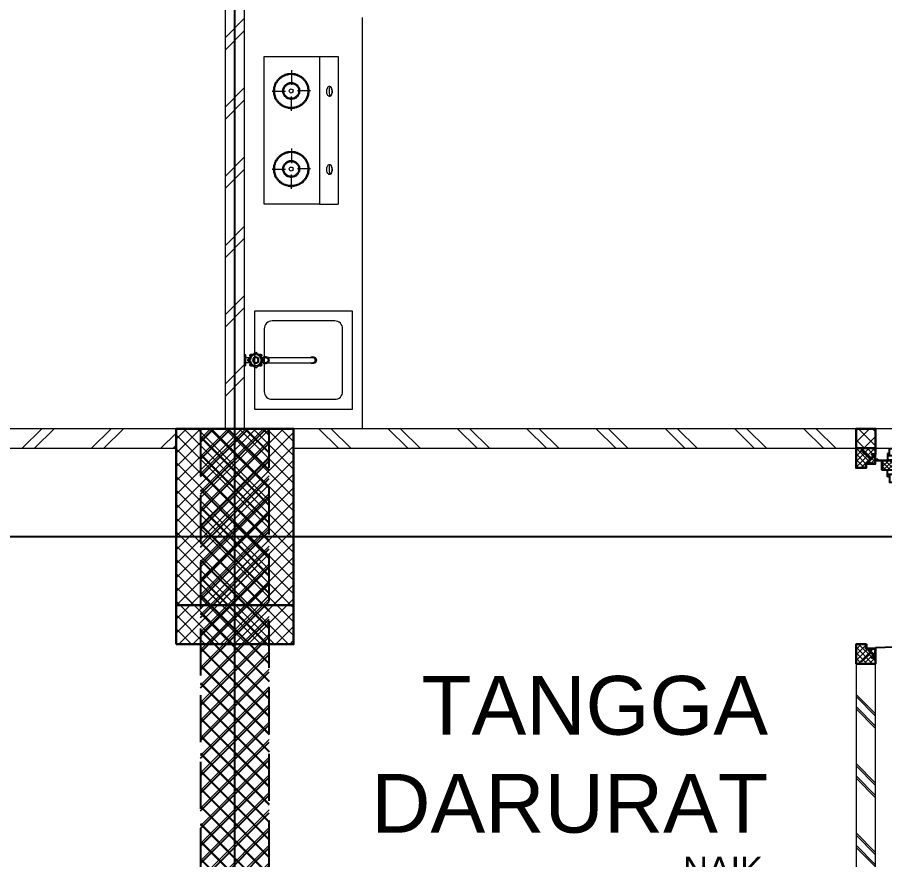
# Model space of a CAD drawing. Header units: inches. Extents: x -1 to 125, y -2 to 87.
# Drawn here: x 20.392 to 24.818, y 20.066 to 24.366 of the extents above; entities that cross this region are included whole.
import ezdxf

# ---------------------------------------------------------------- set-up
doc = ezdxf.new("R2010")
doc.units = ezdxf.units.IN
doc.header["$MEASUREMENT"] = 0
doc.linetypes.add('ACAD_ISO02W100', pattern=[15, 12, -3])
doc.layers.get('defpoints').update_dxf_attribs({"color": 1})
for name, color, linetype, lineweight in [('ars', 11, 'Continuous', 0), ('ars @ 1', 11, 'Continuous', 0), ('ARSIR', 31, 'Continuous', 5), ('KOL', 1, 'Continuous', 30), ('KOLOM', 4, 'Continuous', 9), ('NOT', 7, 'Continuous', 20), ('SANITAIR', 15, 'Continuous', 9), ('tem', 5, 'Continuous', 20)]:
    doc.layers.add(name, color=color, linetype=linetype, lineweight=lineweight)
doc.layers.add('as', color=1, linetype='Continuous', plot=False)
for name, color, linetype in [('HID', 1, 'Continuous'), ('Kusen', 30, 'Continuous'), ('STL', 6, 'Continuous')]:
    doc.layers.add(name, color=color, linetype=linetype)
doc.styles.add('RM25', font='arial.ttf')
doc.styles.get("Standard").update_dxf_attribs({"font": 'arial.ttf'})
pattern_1 = [(45, (0, -5), (-0.03535534, 0.03535534), []), (135, (0, -5), (-0.03535534, -0.03535534), [])]
pattern_2 = [(225, (1.1, 1e-06), (-0.014142, 0.014142), []), (135, (1.1, 1e-06), (0.014142, 0.014142), [])]
pattern_3 = [(315, (-2e-13, 1e-06), (0.014142, 0.014142), []), (45, (-2e-13, 1e-06), (-0.014142, 0.014142), [])]

# ---------------------------------------------------------------- blocks, each defined once
blk = doc.blocks.new('k1')
at = {"layer": 'ars'}
h = blk.add_hatch(dxfattribs=at)
h.set_pattern_fill('_USER', color=256, scale=0.05, angle=45, double=1, pattern_type=0)
h.set_pattern_definition(pattern_1)
h.paths.add_polyline_path([(-0.3, -0.55), (0.3, -0.55), (0.3, 0.55), (-0.3, 0.55)])
at = {"layer": 'KOL'}
blk.add_lwpolyline([(-0.3, -0.55), (0.3, -0.55), (0.3, 0.55), (-0.3, 0.55)], close=True, dxfattribs=at)
blk = doc.blocks.new('KRAN DPR ATAS')
for p, q in [((-0.0289, 0), (0.0289, 0)), ((-0.0289, 0), (-0.0289, -0.0021)), ((0.0289, 0), (0.0289, -0.0021)), ((-0.0275, -0.0035), (0.0275, -0.0035)), ((-0.0127, -0.0092), (-0.0127, -0.0252)), ((0.0127, -0.0092), (0.0127, -0.0252)), ((-0.0127, -0.0877), (-0.0127, -0.1101)), ((0.0127, -0.0877), (0.0127, -0.1101)), ((-0.014, -0.1188), (-0.014, -0.3457)), ((0.014, -0.1188), (0.014, -0.3457))]:
    blk.add_line(p, q)
for radius in [0.0338, 0.0279, 0.0166, 0.0138, 0.0123]:
    blk.add_circle((0, -0.0564), radius)
for centre, radius, start, end in [((-0.0239, -0.0326), 0.00706, 39.002, 230.998), ((-0.0222, -0.0342), 0.00706, 58.1189, 211.8811), ((-0.0275, -0.0021), 0.00141, 180, 270), ((-0.0183, -0.0092), 0.00564, 0, 90), ((-0.0009, -0.0214), 0.00884, 254.902, 254.902), ((0, -0.0227), 0.00706, 354.002, 185.998), ((0, -0.025), 0.00706, 13.1189, 166.8811), ((0.0183, -0.0092), 0.00564, 90, 180), ((0.0239, -0.0326), 0.00706, 309.002, 140.998), ((0.0222, -0.0342), 0.00706, 328.1189, 121.8811), ((0.0275, -0.0021), 0.00141, 270, 0), ((-0.0338, -0.0564), 0.00706, 84.002, 275.998), ((-0.0315, -0.0564), 0.00706, 103.1189, 256.8811), ((-0.0239, -0.0803), 0.00706, 129.002, 320.998), ((-0.0222, -0.0787), 0.00706, 148.1189, 301.8811), ((0.0239, -0.0803), 0.00706, 219.002, 50.998), ((0.0222, -0.0787), 0.00706, 238.1189, 31.8811), ((0.0338, -0.0564), 0.00706, 264.002, 95.998), ((0.0315, -0.0564), 0.00706, 283.1189, 76.8811), ((0, -0.1058), 0.0191, 134.711, 45.289), ((0, -0.1058), 0.0134, 198.6717, 270), ((0, -0.0902), 0.00706, 174.002, 5.998), ((0, -0.0879), 0.00706, 193.1189, 346.8811), ((0, -0.1058), 0.0134, 270, 341.3283), ((0, -0.3457), 0.0178, 141.8277, 38.1723), ((0, -0.3484), 0.0178, 175.6641, 4.3359), ((0, -0.3457), 0.014, 180, 0)]:
    blk.add_arc(centre, radius, start, end)
blk = doc.blocks.new('KOMPOR')
for points in [[(0, 0.3765), (0, -0.3765)], [(0.0944, 0.3765), (0, 0.3765)], [(0.3765, 0.3765), (0.0944, 0.3765)], [(0.0944, 0.3765), (0.0944, -0.3765)], [(0.3765, -0.3765), (0.3765, 0.3765)], [(0.2385, 0.2906), (0.2337, 0.2906), (0.23, 0.2906), (0.2252, 0.2893), (0.2203, 0.2893), (0.2167, 0.2881), (0.2119, 0.2869), (0.2082, 0.2857), (0.2034, 0.2833), (0.1998, 0.2821), (0.1961, 0.2797), (0.1925, 0.2772), (0.1889, 0.276), (0.1852, 0.2724), (0.1816, 0.27), (0.178, 0.2676), (0.1755, 0.2639), (0.1719, 0.2615), (0.1695, 0.2579), (0.1671, 0.2542), (0.1634, 0.2506), (0.1622, 0.247), (0.1598, 0.2433), (0.1574, 0.2397), (0.1562, 0.2361), (0.1538, 0.2312), (0.1525, 0.2276), (0.1513, 0.2228), (0.1501, 0.2191), (0.1501, 0.2143), (0.1489, 0.2094), (0.1489, 0.2058), (0.1489, 0.201), (0.1489, 0.1961), (0.1489, 0.1913), (0.1501, 0.1864), (0.1501, 0.1828), (0.1513, 0.178), (0.1525, 0.1743), (0.1538, 0.1695), (0.1562, 0.1659), (0.1574, 0.161), (0.1598, 0.1574), (0.1622, 0.1538), (0.1634, 0.1501), (0.1671, 0.1465), (0.1695, 0.1429), (0.1719, 0.1404), (0.1755, 0.1368), (0.178, 0.1344), (0.1816, 0.1308), (0.1852, 0.1283), (0.1889, 0.1259), (0.1925, 0.1235), (0.1961, 0.1211), (0.1998, 0.1199), (0.2034, 0.1174), (0.2082, 0.1162), (0.2119, 0.115), (0.2167, 0.1138), (0.2203, 0.1126), (0.2252, 0.1114), (0.23, 0.1114), (0.2337, 0.1102), (0.2385, 0.1102), (0.2433, 0.1102), (0.2482, 0.1114), (0.253, 0.1114), (0.2567, 0.1126), (0.2615, 0.1138), (0.2651, 0.115), (0.27, 0.1162), (0.2736, 0.1174), (0.2785, 0.1199), (0.2821, 0.1211), (0.2857, 0.1235), (0.2893, 0.1259), (0.293, 0.1283), (0.2966, 0.1308), (0.299, 0.1344), (0.3027, 0.1368), (0.3051, 0.1404), (0.3087, 0.1429), (0.3111, 0.1465), (0.3136, 0.1501), (0.316, 0.1538), (0.3184, 0.1574), (0.3196, 0.161), (0.322, 0.1659), (0.3232, 0.1695), (0.3245, 0.1743), (0.3257, 0.178), (0.3269, 0.1828), (0.3281, 0.1864), (0.3281, 0.1913), (0.3293, 0.1961), (0.3293, 0.201), (0.3293, 0.2058), (0.3281, 0.2094), (0.3281, 0.2143), (0.3269, 0.2191), (0.3257, 0.2228), (0.3245, 0.2276), (0.3232, 0.2312), (0.322, 0.2361), (0.3196, 0.2397), (0.3184, 0.2433), (0.316, 0.247), (0.3136, 0.2506), (0.3111, 0.2542), (0.3087, 0.2579), (0.3051, 0.2615), (0.3027, 0.2639), (0.299, 0.2676), (0.2966, 0.27), (0.293, 0.2724), (0.2893, 0.276), (0.2857, 0.2772), (0.2821, 0.2797), (0.2785, 0.2821), (0.2736, 0.2833), (0.27, 0.2857), (0.2651, 0.2869), (0.2615, 0.2881), (0.2567, 0.2893), (0.253, 0.2893), (0.2482, 0.2906), (0.2433, 0.2906), (0.2385, 0.2906)], [(0.2385, 0.2857), (0.2349, 0.2857), (0.23, 0.2857), (0.2264, 0.2845), (0.2215, 0.2833), (0.2179, 0.2833), (0.2131, 0.2821), (0.2094, 0.2809), (0.2058, 0.2785), (0.2022, 0.2772), (0.1985, 0.2748), (0.1949, 0.2736), (0.1913, 0.2712), (0.1877, 0.2688), (0.1852, 0.2663), (0.1816, 0.2639), (0.1792, 0.2603), (0.1755, 0.2579), (0.1731, 0.2542), (0.1707, 0.2518), (0.1683, 0.2482), (0.1659, 0.2446), (0.1646, 0.2409), (0.1622, 0.2373), (0.161, 0.2337), (0.1586, 0.23), (0.1574, 0.2264), (0.1562, 0.2215), (0.1562, 0.2179), (0.155, 0.2131), (0.1538, 0.2094), (0.1538, 0.2046), (0.1538, 0.201), (0.1538, 0.1961), (0.1538, 0.1925), (0.155, 0.1877), (0.1562, 0.184), (0.1562, 0.1792), (0.1574, 0.1755), (0.1586, 0.1719), (0.161, 0.1671), (0.1622, 0.1634), (0.1646, 0.1598), (0.1659, 0.1562), (0.1683, 0.1525), (0.1707, 0.1501), (0.1731, 0.1465), (0.1755, 0.1441), (0.1792, 0.1404), (0.1816, 0.138), (0.1852, 0.1356), (0.1877, 0.132), (0.1913, 0.1308), (0.1949, 0.1283), (0.1985, 0.1259), (0.2022, 0.1235), (0.2058, 0.1223), (0.2094, 0.1211), (0.2131, 0.1199), (0.2179, 0.1186), (0.2215, 0.1174), (0.2264, 0.1162), (0.23, 0.1162), (0.2349, 0.1162), (0.2385, 0.1162), (0.2433, 0.1162), (0.247, 0.1162), (0.2518, 0.1162), (0.2554, 0.1174), (0.2603, 0.1186), (0.2639, 0.1199), (0.2676, 0.1211), (0.2724, 0.1223), (0.276, 0.1235), (0.2797, 0.1259), (0.2833, 0.1283), (0.2869, 0.1308), (0.2893, 0.132), (0.293, 0.1356), (0.2954, 0.138), (0.299, 0.1404), (0.3015, 0.1441), (0.3039, 0.1465), (0.3075, 0.1501), (0.3087, 0.1525), (0.3111, 0.1562), (0.3136, 0.1598), (0.316, 0.1634), (0.3172, 0.1671), (0.3184, 0.1719), (0.3196, 0.1755), (0.3208, 0.1792), (0.322, 0.184), (0.3232, 0.1877), (0.3232, 0.1925), (0.3232, 0.1961), (0.3232, 0.201), (0.3232, 0.2046), (0.3232, 0.2094), (0.3232, 0.2131), (0.322, 0.2179), (0.3208, 0.2215), (0.3196, 0.2264), (0.3184, 0.23), (0.3172, 0.2337), (0.316, 0.2373), (0.3136, 0.2409), (0.3111, 0.2446), (0.3087, 0.2482), (0.3075, 0.2518), (0.3039, 0.2542), (0.3015, 0.2579), (0.299, 0.2603), (0.2954, 0.2639), (0.293, 0.2663), (0.2893, 0.2688), (0.2869, 0.2712), (0.2833, 0.2736), (0.2797, 0.2748), (0.276, 0.2772), (0.2724, 0.2785), (0.2676, 0.2809), (0.2639, 0.2821), (0.2603, 0.2833), (0.2554, 0.2833), (0.2518, 0.2845), (0.247, 0.2857), (0.2433, 0.2857), (0.2385, 0.2857)], [(0.2373, 0.3063), (0.2373, 0.2312)], [(0.0436, 0.2228), (0.0472, 0.2228), (0.0496, 0.2215), (0.0533, 0.2191), (0.0545, 0.2155), (0.0557, 0.2119), (0.0581, 0.2094), (0.0593, 0.2046), (0.0593, 0.1998), (0.0593, 0.1949), (0.0593, 0.1901), (0.0569, 0.1864), (0.0557, 0.1828), (0.0533, 0.1792), (0.0508, 0.178), (0.0484, 0.1755), (0.046, 0.1743), (0.0424, 0.1743), (0.04, 0.1755), (0.0375, 0.178), (0.0339, 0.1792), (0.0327, 0.1828), (0.0315, 0.1864), (0.0291, 0.1901), (0.0278, 0.1949), (0.0278, 0.1998), (0.0291, 0.2046), (0.0303, 0.2094), (0.0315, 0.2119), (0.0339, 0.2155), (0.0351, 0.2191), (0.0375, 0.2215), (0.0412, 0.2228), (0.0436, 0.2228)], [(0.0375, 0.2215), (0.04, 0.2215), (0.04, 0.2203), (0.0424, 0.2179), (0.0436, 0.2155), (0.0448, 0.2119), (0.0448, 0.2082), (0.046, 0.2034), (0.046, 0.1998), (0.046, 0.1961), (0.046, 0.1913), (0.0448, 0.1877), (0.0436, 0.184), (0.0436, 0.1816), (0.0412, 0.178), (0.04, 0.1768), (0.0387, 0.1755), (0.0375, 0.1755), (0.0351, 0.1768), (0.0339, 0.178), (0.0327, 0.1816), (0.0315, 0.184), (0.0315, 0.1877), (0.0303, 0.1913), (0.0303, 0.1961), (0.0303, 0.1998), (0.0303, 0.2034), (0.0315, 0.2082), (0.0315, 0.2119), (0.0327, 0.2155), (0.0339, 0.2179), (0.0351, 0.2203), (0.0363, 0.2215), (0.0375, 0.2215)], [(0.2385, 0.2433), (0.2349, 0.2433), (0.23, 0.2433), (0.2264, 0.2421), (0.2215, 0.2409), (0.2179, 0.2385), (0.2143, 0.2361), (0.2119, 0.2337), (0.2082, 0.2312), (0.2058, 0.2276), (0.2034, 0.2252), (0.201, 0.2215), (0.1985, 0.2179), (0.1973, 0.2131), (0.1961, 0.2094), (0.1961, 0.2046), (0.1961, 0.201), (0.1961, 0.1961), (0.1961, 0.1925), (0.1973, 0.1877), (0.1985, 0.184), (0.201, 0.1804), (0.2034, 0.1768), (0.2058, 0.1731), (0.2082, 0.1707), (0.2119, 0.1671), (0.2143, 0.1646), (0.2179, 0.1622), (0.2215, 0.161), (0.2264, 0.1598), (0.23, 0.1586), (0.2349, 0.1574), (0.2385, 0.1574), (0.2433, 0.1574), (0.247, 0.1586), (0.2518, 0.1598), (0.2554, 0.161), (0.2591, 0.1622), (0.2627, 0.1646), (0.2663, 0.1671), (0.2688, 0.1707), (0.2724, 0.1731), (0.2748, 0.1768), (0.2772, 0.1804), (0.2785, 0.184), (0.2797, 0.1877), (0.2809, 0.1925), (0.2821, 0.1961), (0.2821, 0.201), (0.2821, 0.2046), (0.2809, 0.2094), (0.2797, 0.2131), (0.2785, 0.2179), (0.2772, 0.2215), (0.2748, 0.2252), (0.2724, 0.2276), (0.2688, 0.2312), (0.2663, 0.2337), (0.2627, 0.2361), (0.2591, 0.2385), (0.2554, 0.2409), (0.2518, 0.2421), (0.247, 0.2433), (0.2433, 0.2433), (0.2385, 0.2433)], [(0.2385, 0.2385), (0.2349, 0.2385), (0.2312, 0.2373), (0.2276, 0.2373), (0.224, 0.2361), (0.2203, 0.2337), (0.2179, 0.2324), (0.2143, 0.23), (0.2119, 0.2276), (0.2094, 0.2252), (0.207, 0.2215), (0.2058, 0.2191), (0.2034, 0.2155), (0.2022, 0.2119), (0.2022, 0.2082), (0.201, 0.2046), (0.201, 0.201), (0.201, 0.1973), (0.2022, 0.1925), (0.2022, 0.1889), (0.2034, 0.1864), (0.2058, 0.1828), (0.207, 0.1792), (0.2094, 0.1768), (0.2119, 0.1743), (0.2143, 0.1719), (0.2179, 0.1695), (0.2203, 0.1671), (0.224, 0.1659), (0.2276, 0.1646), (0.2312, 0.1634), (0.2349, 0.1634), (0.2385, 0.1622), (0.2421, 0.1634), (0.247, 0.1634), (0.2506, 0.1646), (0.253, 0.1659), (0.2567, 0.1671), (0.2603, 0.1695), (0.2627, 0.1719), (0.2651, 0.1743), (0.2676, 0.1768), (0.27, 0.1792), (0.2724, 0.1828), (0.2736, 0.1864), (0.2748, 0.1889), (0.276, 0.1925), (0.276, 0.1973), (0.2772, 0.201), (0.276, 0.2046), (0.276, 0.2082), (0.2748, 0.2119), (0.2736, 0.2155), (0.2724, 0.2191), (0.27, 0.2215), (0.2676, 0.2252), (0.2651, 0.2276), (0.2627, 0.23), (0.2603, 0.2324), (0.2567, 0.2337), (0.253, 0.2361), (0.2506, 0.2373), (0.247, 0.2373), (0.2421, 0.2385), (0.2385, 0.2385)], [(0.1404, 0.201), (0.207, 0.201)], [(0.2385, 0.2107), (0.2349, 0.2094), (0.2312, 0.2082), (0.23, 0.2046), (0.2288, 0.201), (0.23, 0.1961), (0.2312, 0.1937), (0.2349, 0.1913), (0.2385, 0.1901), (0.2433, 0.1913), (0.2458, 0.1937), (0.2482, 0.1961), (0.2494, 0.201), (0.2482, 0.2046), (0.2458, 0.2082), (0.2433, 0.2094), (0.2385, 0.2107)], [(0.3366, 0.1998), (0.2676, 0.1998)], [(0.2373, 0.0993), (0.2373, 0.1719)], [(0.2385, -0.1077), (0.2337, -0.1077), (0.23, -0.1077), (0.2252, -0.109), (0.2203, -0.109), (0.2167, -0.1102), (0.2119, -0.1114), (0.2082, -0.1126), (0.2034, -0.115), (0.1998, -0.1162), (0.1961, -0.1186), (0.1925, -0.1211), (0.1889, -0.1235), (0.1852, -0.1259), (0.1816, -0.1283), (0.178, -0.1308), (0.1755, -0.1344), (0.1719, -0.1368), (0.1695, -0.1404), (0.1671, -0.1441), (0.1634, -0.1477), (0.1622, -0.1513), (0.1598, -0.155), (0.1574, -0.1586), (0.1562, -0.1622), (0.1538, -0.1671), (0.1525, -0.1707), (0.1513, -0.1755), (0.1501, -0.1792), (0.1501, -0.184), (0.1489, -0.1889), (0.1489, -0.1925), (0.1489, -0.1973), (0.1489, -0.2022), (0.1489, -0.207), (0.1501, -0.2119), (0.1501, -0.2155), (0.1513, -0.2203), (0.1525, -0.224), (0.1538, -0.2288), (0.1562, -0.2324), (0.1574, -0.2373), (0.1598, -0.2409), (0.1622, -0.2446), (0.1634, -0.2482), (0.1671, -0.2518), (0.1695, -0.2554), (0.1719, -0.2579), (0.1755, -0.2615), (0.178, -0.2639), (0.1816, -0.2676), (0.1852, -0.27), (0.1889, -0.2724), (0.1925, -0.2748), (0.1961, -0.2772), (0.1998, -0.2785), (0.2034, -0.2809), (0.2082, -0.2821), (0.2119, -0.2833), (0.2167, -0.2845), (0.2203, -0.2857), (0.2252, -0.2869), (0.23, -0.2869), (0.2337, -0.2881), (0.2385, -0.2881), (0.2433, -0.2881), (0.2482, -0.2869), (0.253, -0.2869), (0.2567, -0.2857), (0.2615, -0.2845), (0.2651, -0.2833), (0.27, -0.2821), (0.2736, -0.2809), (0.2785, -0.2785), (0.2821, -0.2772), (0.2857, -0.2748), (0.2893, -0.2724), (0.293, -0.27), (0.2966, -0.2676), (0.299, -0.2639), (0.3027, -0.2615), (0.3051, -0.2579), (0.3087, -0.2554), (0.3111, -0.2518), (0.3136, -0.2482), (0.316, -0.2446), (0.3184, -0.2409), (0.3196, -0.2373), (0.322, -0.2324), (0.3232, -0.2288), (0.3245, -0.224), (0.3257, -0.2203), (0.3269, -0.2155), (0.3281, -0.2119), (0.3281, -0.207), (0.3293, -0.2022), (0.3293, -0.1973), (0.3293, -0.1925), (0.3281, -0.1889), (0.3281, -0.184), (0.3269, -0.1792), (0.3257, -0.1755), (0.3245, -0.1707), (0.3232, -0.1671), (0.322, -0.1622), (0.3196, -0.1586), (0.3184, -0.155), (0.316, -0.1513), (0.3136, -0.1477), (0.3111, -0.1441), (0.3087, -0.1404), (0.3051, -0.1368), (0.3027, -0.1344), (0.299, -0.1308), (0.2966, -0.1283), (0.293, -0.1259), (0.2893, -0.1235), (0.2857, -0.1211), (0.2821, -0.1186), (0.2785, -0.1162), (0.2736, -0.115), (0.27, -0.1126), (0.2651, -0.1114), (0.2615, -0.1102), (0.2567, -0.109), (0.253, -0.109), (0.2482, -0.1077), (0.2433, -0.1077), (0.2385, -0.1077)], [(0.2385, -0.1126), (0.2349, -0.1126), (0.23, -0.1126), (0.2264, -0.1138), (0.2215, -0.115), (0.2179, -0.115), (0.2131, -0.1162), (0.2094, -0.1174), (0.2058, -0.1199), (0.2022, -0.1211), (0.1985, -0.1235), (0.1949, -0.1247), (0.1913, -0.1271), (0.1877, -0.1295), (0.1852, -0.132), (0.1816, -0.1344), (0.1792, -0.138), (0.1755, -0.1404), (0.1731, -0.1441), (0.1707, -0.1465), (0.1683, -0.1501), (0.1659, -0.1538), (0.1646, -0.1574), (0.1622, -0.161), (0.161, -0.1646), (0.1586, -0.1683), (0.1574, -0.1719), (0.1562, -0.1768), (0.1562, -0.1804), (0.155, -0.1852), (0.1538, -0.1889), (0.1538, -0.1937), (0.1538, -0.1973), (0.1538, -0.2022), (0.1538, -0.2058), (0.155, -0.2107), (0.1562, -0.2143), (0.1562, -0.2191), (0.1574, -0.2228), (0.1586, -0.2264), (0.161, -0.2312), (0.1622, -0.2349), (0.1646, -0.2385), (0.1659, -0.2421), (0.1683, -0.2458), (0.1707, -0.2482), (0.1731, -0.2518), (0.1755, -0.2554), (0.1792, -0.2579), (0.1816, -0.2603), (0.1852, -0.2627), (0.1877, -0.2663), (0.1913, -0.2688), (0.1949, -0.27), (0.1985, -0.2724), (0.2022, -0.2748), (0.2058, -0.276), (0.2094, -0.2772), (0.2131, -0.2785), (0.2179, -0.2797), (0.2215, -0.2809), (0.2264, -0.2821), (0.23, -0.2821), (0.2349, -0.2821), (0.2385, -0.2833), (0.2433, -0.2821), (0.247, -0.2821), (0.2518, -0.2821), (0.2554, -0.2809), (0.2603, -0.2797), (0.2639, -0.2785), (0.2676, -0.2772), (0.2724, -0.276), (0.276, -0.2748), (0.2797, -0.2724), (0.2833, -0.27), (0.2869, -0.2688), (0.2893, -0.2663), (0.293, -0.2627), (0.2954, -0.2603), (0.299, -0.2579), (0.3015, -0.2554), (0.3039, -0.2518), (0.3075, -0.2482), (0.3087, -0.2458), (0.3111, -0.2421), (0.3136, -0.2385), (0.316, -0.2349), (0.3172, -0.2312), (0.3184, -0.2264), (0.3196, -0.2228), (0.3208, -0.2191), (0.322, -0.2143), (0.3232, -0.2107), (0.3232, -0.2058), (0.3232, -0.2022), (0.3232, -0.1973), (0.3232, -0.1937), (0.3232, -0.1889), (0.3232, -0.1852), (0.322, -0.1804), (0.3208, -0.1768), (0.3196, -0.1719), (0.3184, -0.1683), (0.3172, -0.1646), (0.316, -0.161), (0.3136, -0.1574), (0.3111, -0.1538), (0.3087, -0.1501), (0.3075, -0.1465), (0.3039, -0.1441), (0.3015, -0.1404), (0.299, -0.138), (0.2954, -0.1344), (0.293, -0.132), (0.2893, -0.1295), (0.2869, -0.1271), (0.2833, -0.1247), (0.2797, -0.1235), (0.276, -0.1211), (0.2724, -0.1199), (0.2676, -0.1174), (0.2639, -0.1162), (0.2603, -0.115), (0.2554, -0.115), (0.2518, -0.1138), (0.247, -0.1126), (0.2433, -0.1126), (0.2385, -0.1126)], [(0.2373, -0.0932), (0.2373, -0.1671)], [(0.0436, -0.1768), (0.0472, -0.1768), (0.0496, -0.178), (0.0533, -0.1804), (0.0545, -0.1828), (0.0557, -0.1864), (0.0581, -0.1901), (0.0593, -0.1949), (0.0593, -0.1985), (0.0593, -0.2034), (0.0593, -0.2082), (0.0569, -0.2119), (0.0557, -0.2167), (0.0533, -0.2191), (0.0508, -0.2215), (0.0484, -0.224), (0.046, -0.224), (0.0424, -0.224), (0.04, -0.224), (0.0375, -0.2215), (0.0339, -0.2191), (0.0327, -0.2167), (0.0315, -0.2119), (0.0291, -0.2082), (0.0278, -0.2034), (0.0278, -0.1985), (0.0291, -0.1949), (0.0303, -0.1901), (0.0315, -0.1864), (0.0339, -0.1828), (0.0351, -0.1804), (0.0375, -0.178), (0.0412, -0.1768), (0.0436, -0.1768)], [(0.0375, -0.1768), (0.04, -0.178), (0.04, -0.1792), (0.0424, -0.1804), (0.0436, -0.1828), (0.0448, -0.1864), (0.0448, -0.1901), (0.046, -0.1949), (0.046, -0.1985), (0.046, -0.2034), (0.046, -0.2082), (0.0448, -0.2107), (0.0436, -0.2155), (0.0436, -0.2179), (0.0412, -0.2203), (0.04, -0.2228), (0.0387, -0.2228), (0.0375, -0.2228), (0.0351, -0.2228), (0.0339, -0.2203), (0.0327, -0.2179), (0.0315, -0.2155), (0.0315, -0.2107), (0.0303, -0.2082), (0.0303, -0.2034), (0.0303, -0.1985), (0.0303, -0.1949), (0.0315, -0.1901), (0.0315, -0.1864), (0.0327, -0.1828), (0.0339, -0.1804), (0.0351, -0.1792), (0.0363, -0.178), (0.0375, -0.1768)], [(0.2385, -0.155), (0.2349, -0.155), (0.23, -0.155), (0.2264, -0.1562), (0.2215, -0.1574), (0.2179, -0.1598), (0.2143, -0.1622), (0.2119, -0.1646), (0.2082, -0.1671), (0.2058, -0.1707), (0.2034, -0.1731), (0.201, -0.1768), (0.1985, -0.1804), (0.1973, -0.1852), (0.1961, -0.1889), (0.1961, -0.1937), (0.1961, -0.1973), (0.1961, -0.2022), (0.1961, -0.207), (0.1973, -0.2107), (0.1985, -0.2143), (0.201, -0.2179), (0.2034, -0.2215), (0.2058, -0.2252), (0.2082, -0.2288), (0.2119, -0.2312), (0.2143, -0.2337), (0.2179, -0.2361), (0.2215, -0.2373), (0.2264, -0.2385), (0.23, -0.2397), (0.2349, -0.2409), (0.2385, -0.2409), (0.2433, -0.2409), (0.247, -0.2397), (0.2518, -0.2385), (0.2554, -0.2373), (0.2591, -0.2361), (0.2627, -0.2337), (0.2663, -0.2312), (0.2688, -0.2288), (0.2724, -0.2252), (0.2748, -0.2215), (0.2772, -0.2179), (0.2785, -0.2143), (0.2797, -0.2107), (0.2809, -0.207), (0.2821, -0.2022), (0.2821, -0.1973), (0.2821, -0.1937), (0.2809, -0.1889), (0.2797, -0.1852), (0.2785, -0.1804), (0.2772, -0.1768), (0.2748, -0.1731), (0.2724, -0.1707), (0.2688, -0.1671), (0.2663, -0.1646), (0.2627, -0.1622), (0.2591, -0.1598), (0.2554, -0.1574), (0.2518, -0.1562), (0.247, -0.155), (0.2433, -0.155), (0.2385, -0.155)], [(0.2385, -0.1598), (0.2349, -0.1598), (0.2312, -0.161), (0.2276, -0.161), (0.224, -0.1622), (0.2203, -0.1646), (0.2179, -0.1659), (0.2143, -0.1683), (0.2119, -0.1707), (0.2094, -0.1731), (0.207, -0.1768), (0.2058, -0.1792), (0.2034, -0.1828), (0.2022, -0.1864), (0.2022, -0.1901), (0.201, -0.1937), (0.201, -0.1973), (0.201, -0.2022), (0.2022, -0.2058), (0.2022, -0.2094), (0.2034, -0.2131), (0.2058, -0.2155), (0.207, -0.2191), (0.2094, -0.2215), (0.2119, -0.224), (0.2143, -0.2264), (0.2179, -0.2288), (0.2203, -0.2312), (0.224, -0.2324), (0.2276, -0.2337), (0.2312, -0.2349), (0.2349, -0.2349), (0.2385, -0.2361), (0.2421, -0.2349), (0.247, -0.2349), (0.2506, -0.2337), (0.253, -0.2324), (0.2567, -0.2312), (0.2603, -0.2288), (0.2627, -0.2264), (0.2651, -0.224), (0.2676, -0.2215), (0.27, -0.2191), (0.2724, -0.2155), (0.2736, -0.2131), (0.2748, -0.2094), (0.276, -0.2058), (0.276, -0.2022), (0.2772, -0.1973), (0.276, -0.1937), (0.276, -0.1901), (0.2748, -0.1864), (0.2736, -0.1828), (0.2724, -0.1792), (0.27, -0.1768), (0.2676, -0.1731), (0.2651, -0.1707), (0.2627, -0.1683), (0.2603, -0.1659), (0.2567, -0.1646), (0.253, -0.1622), (0.2506, -0.161), (0.247, -0.161), (0.2421, -0.1598), (0.2385, -0.1598)], [(0.1404, -0.1973), (0.207, -0.1973)], [(0.2385, -0.1877), (0.2349, -0.1889), (0.2312, -0.1901), (0.23, -0.1937), (0.2288, -0.1973), (0.23, -0.2022), (0.2312, -0.2046), (0.2349, -0.207), (0.2385, -0.2082), (0.2433, -0.207), (0.2458, -0.2046), (0.2482, -0.2022), (0.2494, -0.1973), (0.2482, -0.1937), (0.2458, -0.1901), (0.2433, -0.1889), (0.2385, -0.1877)], [(0.3366, -0.1985), (0.2676, -0.1985)], [(0.2373, -0.299), (0.2373, -0.2264)], [(0.0944, -0.3765), (0, -0.3765)], [(0.0944, -0.3765), (0.3765, -0.3765)]]:
    blk.add_lwpolyline(points)
blk = doc.blocks.new("k1'")
at = {"layer": 'ars'}
h = blk.add_hatch(dxfattribs=at)
h.set_pattern_fill('_USER', color=256, scale=0.05, angle=45, double=1, pattern_type=0)
h.set_pattern_definition(pattern_1)
h.paths.add_polyline_path([(-0.3, -0.45), (0.3, -0.45), (0.3, 0.45), (-0.3, 0.45)])
at = {"layer": 'KOL'}
blk.add_lwpolyline([(-0.3, -0.45), (0.3, -0.45), (0.3, 0.45), (-0.3, 0.45)], close=True, dxfattribs=at)
blk = doc.blocks.new('D-P90')
at = {"layer": 'ars'}
h = blk.add_hatch(dxfattribs=at)
h.set_pattern_fill('ANSI37', color=256, scale=0.005, angle=-90, style=0)
h.set_pattern_definition([(45, (-1350.94906, -1248.591899), (0.01122532015, -0.01122532015), []), (315, (-1350.94906, -1248.591899), (-0.01122532015, -0.01122532015), [])])
h.paths.add_polyline_path([(0.009, -0.1833, -0.414214), (0.01, -0.1843), (0.01, -1.1162, -0.414214), (0.009, -1.1172), (-0.0345, -1.1172, 0.414214), (-0.037, -1.1197), (-0.037, -1.142, -1), (-0.0385, -1.142), (-0.0385, -0.1585, -1), (-0.037, -0.1585), (-0.037, -0.1808, 0.414214), (-0.0345, -0.1833)])
at = {"layer": 'as'}
for p, q in [((-0.0395, -0.1577), (-0.0457, -0.1577)), ((-0.0425, -0.1608), (-0.0425, -0.1546))]:
    blk.add_line(p, q, dxfattribs=at)
at = {"layer": 'HID'}
for p, q in [((-0.0437, -0.1248), (-0.0915, -0.077)), ((-0.0423, -0.1234), (-0.0907, -0.075)), ((0.9423, -0.1234), (0.9907, -0.075)), ((0.9437, -0.1248), (0.9915, -0.077)), ((-0.0657, -0.147), (-0.023, -0.1043)), ((-0.0628, -0.147), (-0.023, -0.1072)), ((0.9657, -0.147), (0.923, -0.1043)), ((0.9628, -0.147), (0.923, -0.1072))]:
    blk.add_line(p, q, dxfattribs=at)
for points in [[(-0.0439, -0.1252), (-0.044, -0.1251), (-0.042, -0.1231), (-0.0419, -0.1232)], [(0.9439, -0.1252), (0.944, -0.1251), (0.942, -0.1231), (0.9419, -0.1232)]]:
    blk.add_lwpolyline(points, dxfattribs=at)
at = {"layer": 'KOL'}
blk.add_line((0.97, -0.13), (0.97, -0.15), dxfattribs=at)
at = {"layer": 'Kusen'}
for p, q in [((-0.0422, -0.1567), (-0.0378, -0.1577)), ((-0.0419, -0.1553), (-0.0376, -0.1562))]:
    blk.add_line(p, q, dxfattribs=at)
at = {"layer": 'Kusen', "ltscale": 2}
for p, q in [((-0.0986, -0.2206), (-0.0986, -1.0599)), ((-0.074, -0.2106), (-0.04, -0.2106)), ((-0.074, -0.2206), (-0.074, -0.2106)), ((-0.0615, -0.2506), (-0.0615, -0.2106)), ((-0.04, -0.2506), (-0.04, -0.2106)), ((0.0455, -0.2106), (0.0115, -0.2106)), ((0.0115, -0.2506), (0.0115, -0.2106)), ((0.033, -0.2506), (0.033, -0.2106)), ((0.0455, -0.2206), (0.0455, -0.2106)), ((0.0728, -0.2206), (0.0728, -1.0599)), ((-0.0786, -0.2406), (-0.0786, -1.0599)), ((-0.074, -0.2506), (-0.074, -0.2406)), ((-0.074, -0.2506), (-0.04, -0.2506)), ((0.0455, -0.2506), (0.0115, -0.2506)), ((0.0455, -0.2506), (0.0455, -0.2406)), ((0.0528, -0.2406), (0.0528, -1.0599)), ((-0.074, -1.0499), (-0.04, -1.0499)), ((-0.074, -1.0499), (-0.074, -1.0599)), ((-0.0615, -1.0499), (-0.0615, -1.0899)), ((-0.04, -1.0499), (-0.04, -1.0899)), ((0.0455, -1.0499), (0.0115, -1.0499)), ((0.0115, -1.0499), (0.0115, -1.0899)), ((0.033, -1.0499), (0.033, -1.0899)), ((0.0455, -1.0499), (0.0455, -1.0599)), ((-0.074, -1.0799), (-0.074, -1.0899)), ((-0.074, -1.0899), (-0.04, -1.0899)), ((0.0455, -1.0899), (0.0115, -1.0899)), ((0.0455, -1.0799), (0.0455, -1.0899))]:
    blk.add_line(p, q, dxfattribs=at)
for points in [[(-0.0986, -0.2406), (-0.0615, -0.2406), (-0.0615, -0.2206), (-0.0986, -0.2206), (-0.0986, -0.2406)], [(0.0728, -0.2406), (0.033, -0.2406), (0.033, -0.2206), (0.0728, -0.2206), (0.0728, -0.2406)], [(-0.1013, -1.0599), (-0.0615, -1.0599), (-0.0615, -1.0799), (-0.1013, -1.0799), (-0.1013, -1.0599)], [(0.0728, -1.0599), (0.033, -1.0599), (0.033, -1.0799), (0.0728, -1.0799), (0.0728, -1.0599)]]:
    blk.add_lwpolyline(points, dxfattribs=at)
at = {"layer": 'Kusen'}
blk.add_circle((-0.0425, -0.1577), 0.001, dxfattribs=at)
for radius, start, end in [(0.0025, 75.7804, 11.3851), (0.9611, 270, 0.4597)]:
    blk.add_arc((-0.0425, -0.1577), radius, start, end, dxfattribs=at)
at = {"layer": 'STL'}
for p, q in [((-0.0385, -0.1585), (-0.0385, -1.142)), ((-0.037, -0.1808), (-0.037, -0.1585)), ((-0.0345, -0.1833), (0.009, -0.1833)), ((0.01, -0.1843), (0.01, -1.1162)), ((-0.037, -1.1197), (-0.037, -1.142)), ((-0.0345, -1.1172), (0.009, -1.1172))]:
    blk.add_line(p, q, dxfattribs=at)
for points in [[(0, -0.1002), (0, -0.1032), (-0.0185, -0.1032, 0.414214), (-0.02, -0.1047), (-0.02, -0.148, -0.414214), (-0.022, -0.15), (-0.068, -0.15, -0.414214), (-0.07, -0.148), (-0.07, -0.13), (-0.067, -0.13), (-0.067, -0.1455, 0.414214), (-0.0655, -0.147), (-0.0245, -0.147, 0.414214), (-0.023, -0.1455), (-0.023, -0.1022, -0.414214), (-0.021, -0.1002)], [(0.9, -0.1002), (0.9, -0.1032), (0.9185, -0.1032, -0.414214), (0.92, -0.1047), (0.92, -0.148, 0.414214), (0.922, -0.15), (0.968, -0.15, 0.414214), (0.97, -0.148), (0.97, -0.13), (0.967, -0.13), (0.967, -0.1455, -0.414214), (0.9655, -0.147), (0.9245, -0.147, -0.414214), (0.923, -0.1455), (0.923, -0.1022, 0.414214), (0.921, -0.1002)]]:
    blk.add_lwpolyline(points, format="xyb", close=True, dxfattribs=at)
blk.add_lwpolyline([(0.009, -0.1818), (-0.0345, -0.1818, -0.414214), (-0.0355, -0.1808), (-0.0355, -0.1585, 1), (-0.04, -0.1585), (-0.04, -1.142, 1), (-0.0355, -1.142), (-0.0355, -1.1197, -0.414214), (-0.0345, -1.1187), (0.009, -1.1187, 0.414214), (0.0115, -1.1162), (0.0115, -0.1843)], format="xyb", dxfattribs=at)
for centre, radius, start, end in [((-0.0377, -0.1585), 0.00075, 0, 180), ((-0.0345, -0.1808), 0.0025, 180, 270), ((0.009, -0.1843), 0.0025, 360, 90), ((0.009, -0.1843), 0.001, 360, 90), ((-0.0377, -1.142), 0.00075, 180, 0), ((-0.0345, -1.1197), 0.0025, 90, 180), ((0.009, -1.1162), 0.001, 270, 0)]:
    blk.add_arc(centre, radius, start, end, dxfattribs=at)
blk = doc.blocks.new('PINTU DARURAT')
at = {"layer": 'ARSIR'}
h = blk.add_hatch(dxfattribs=at)
h.set_pattern_fill('_USER', color=256, scale=0.02, angle=315, style=0, double=1, pattern_type=0)
h.set_pattern_definition(pattern_3)
edge = h.paths.add_edge_path()
edge.add_line((0, 0), (0.1, 0))
edge.add_line((0.1, 0), (0.1, 0.0502))
edge.add_line((0.1, 0.0502), (0.077, 0.0502))
edge.add_line((0.077, 0.0502), (0.077, 0.0955))
edge.add_arc((0.0755, 0.0955), 0.0015, 360, 450)
edge.add_line((0.0755, 0.097), (0.0345, 0.097))
edge.add_arc((0.0345, 0.0955), 0.0015, 90, 180)
edge.add_line((0.033, 0.0955), (0.033, 0.08))
edge.add_line((0.033, 0.08), (0.03, 0.08))
edge.add_line((0.03, 0.08), (0.03, 0.1))
edge.add_line((0.03, 0.1), (0, 0.1))
edge.add_line((0, 0.1), (0, 0))
h = blk.add_hatch(dxfattribs=at)
h.set_pattern_fill('_USER', color=256, scale=0.02, angle=315, style=0, double=1, pattern_type=0)
h.set_pattern_definition(pattern_3)
edge = h.paths.add_edge_path()
edge.add_line((0, 0), (0.1, 0))
edge.add_line((0.1, 0), (0.1, 0.0502))
edge.add_line((0.1, 0.0502), (0.077, 0.0502))
edge.add_line((0.077, 0.0502), (0.077, 0.0955))
edge.add_arc((0.0755, 0.0955), 0.0015, 360, 450)
edge.add_line((0.0755, 0.097), (0.0345, 0.097))
edge.add_arc((0.0345, 0.0955), 0.0015, 90, 180)
edge.add_line((0.033, 0.0955), (0.033, 0.08))
edge.add_line((0.033, 0.08), (0.03, 0.08))
edge.add_line((0.03, 0.08), (0.03, 0.1))
edge.add_line((0.03, 0.1), (0, 0.1))
edge.add_line((0, 0.1), (0, 0))
h = blk.add_hatch(dxfattribs=at)
h.set_pattern_fill('_USER', color=256, scale=0.02, angle=315, style=0, double=1, pattern_type=0)
h.set_pattern_definition(pattern_2)
edge = h.paths.add_edge_path()
edge.add_line((1.1, 0), (1, 0))
edge.add_line((1, 0), (1, 0.0502))
edge.add_line((1, 0.0502), (1.023, 0.0502))
edge.add_line((1.023, 0.0502), (1.023, 0.0955))
edge.add_arc((1.0245, 0.0955), 0.0015, -630, -540, ccw=False)
edge.add_line((1.0245, 0.097), (1.0655, 0.097))
edge.add_arc((1.0655, 0.0955), 0.0015, -360, -270, ccw=False)
edge.add_line((1.067, 0.0955), (1.067, 0.08))
edge.add_line((1.067, 0.08), (1.07, 0.08))
edge.add_line((1.07, 0.08), (1.07, 0.1))
edge.add_line((1.07, 0.1), (1.1, 0.1))
edge.add_line((1.1, 0.1), (1.1, 0))
h = blk.add_hatch(dxfattribs=at)
h.set_pattern_fill('_USER', color=256, scale=0.02, angle=315, style=0, double=1, pattern_type=0)
h.set_pattern_definition(pattern_2)
edge = h.paths.add_edge_path()
edge.add_line((1.1, 0), (1, 0))
edge.add_line((1, 0), (1, 0.0502))
edge.add_line((1, 0.0502), (1.023, 0.0502))
edge.add_line((1.023, 0.0502), (1.023, 0.0955))
edge.add_arc((1.0245, 0.0955), 0.0015, -630, -540, ccw=False)
edge.add_line((1.0245, 0.097), (1.0655, 0.097))
edge.add_arc((1.0655, 0.0955), 0.0015, -360, -270, ccw=False)
edge.add_line((1.067, 0.0955), (1.067, 0.08))
edge.add_line((1.067, 0.08), (1.07, 0.08))
edge.add_line((1.07, 0.08), (1.07, 0.1))
edge.add_line((1.07, 0.1), (1.1, 0.1))
edge.add_line((1.1, 0.1), (1.1, 0))
at = {"layer": 'KOL'}
blk.add_line((1.1, 0.1), (1.1, 0), dxfattribs=at)
blk.add_line((1.1, 0.1), (1.1, 0), dxfattribs=at)
blk.add_line((1.1, 0.1), (1.1, 0), dxfattribs=at)
blk.add_line((1.1, 0.1), (1.1, 0), dxfattribs=at)
for points in [[(0, 0), (0.1, 0), (0.1, 0.0502), (0.077, 0.0502), (0.077, 0.0955, 0.414214), (0.0755, 0.097), (0.0345, 0.097, 0.414214), (0.033, 0.0955), (0.033, 0.08), (0.03, 0.08), (0.03, 0.1), (0, 0.1)], [(0, 0), (0.1, 0), (0.1, 0.0502), (0.077, 0.0502), (0.077, 0.0955, 0.414214), (0.0755, 0.097), (0.0345, 0.097, 0.414214), (0.033, 0.0955), (0.033, 0.08), (0.03, 0.08), (0.03, 0.1), (0, 0.1)], [(1.1, 0), (1, 0), (1, 0.0502), (1.023, 0.0502), (1.023, 0.0955, -0.414214), (1.0245, 0.097), (1.0655, 0.097, -0.414214), (1.067, 0.0955), (1.067, 0.08), (1.07, 0.08), (1.07, 0.1), (1.1, 0.1)], [(1.1, 0), (1, 0), (1, 0.0502), (1.023, 0.0502), (1.023, 0.0955, -0.414214), (1.0245, 0.097), (1.0655, 0.097, -0.414214), (1.067, 0.0955), (1.067, 0.08), (1.07, 0.08), (1.07, 0.1), (1.1, 0.1)]]:
    blk.add_lwpolyline(points, format="xyb", close=True, dxfattribs=at)
at = {"layer": 'Kusen', "xscale": -1, "rotation": 180}
blk.add_blockref('D-P90', (0.1, -0.05), dxfattribs=at)
blk = doc.blocks.new('K 10.10')
at = {"layer": 'ars'}
h = blk.add_hatch(dxfattribs=at)
h.set_pattern_fill('_USER', color=256, scale=0.05, angle=45, double=1, pattern_type=0)
h.set_pattern_definition([(45, (0, 0), (-0.035355339, 0.035355339), []), (135, (0, 0), (-0.035355339, -0.035355339), [])])
h.paths.add_polyline_path([(1560.5383, 1380.4069), (1560.6383, 1380.4069), (1560.6383, 1380.5069), (1560.5383, 1380.5069)])
at = {"layer": 'KOL'}
blk.add_lwpolyline([(1560.5383, 1380.4069), (1560.6383, 1380.4069), (1560.6383, 1380.5069), (1560.5383, 1380.5069)], close=True, dxfattribs=at)
blk = doc.blocks.new('T.DAR')
at = {"layer": 'ars'}
h = blk.add_hatch(dxfattribs=at)
h.set_pattern_fill('ANSI37', color=256, scale=0.02, style=0)
h.set_pattern_definition([(45, (268.691906, -190.19392), (-0.044901281, 0.044901281), []), (135, (268.691906, -190.19392), (-0.044901281, -0.044901281), [])])
h.paths.add_polyline_path([(0.475, 0), (0.125, 0), (0.125, 7), (0.4753, 7)])
at = {"layer": 'ars @ 1'}
h = blk.add_hatch(dxfattribs=at)
h.set_pattern_fill('TEMBOK', color=256, scale=0.25)
h.set_pattern_definition([(45, (1583.11878, -452.5532), (-0.176776695, 0.176776695), []), (45, (1583.18128, -452.5532), (-0.176776695, 0.176776695), [])])
h.paths.add_polyline_path([(3.57, 1.2), (3.47, 1.2), (3.47, 6.75), (3.57, 6.75)])
h = blk.add_hatch(dxfattribs=at)
h.set_pattern_fill('TEMBOK', color=256, scale=0.25)
h.set_pattern_definition([(45, (1583.21095, -452.5532), (-0.176776695, 0.176776695), []), (45, (1583.27345, -452.5532), (-0.176776695, 0.176776695), [])])
h.paths.add_polyline_path([(0.6, 0), (0.6, 0.1), (3.5622, 0.1), (3.5622, 0)])
at = {"layer": 'KOLOM', "linetype": 'ACAD_ISO02W100', "ltscale": 0.02}
blk.add_lwpolyline([(0.475, 0), (0.125, 0), (0.1251, 7), (0.4751, 7)], close=True, dxfattribs=at)
at = {"layer": 'tem'}
for points in [[(3.57, 1.2), (3.47, 1.2), (3.47, 6.75), (3.57, 6.75)], [(0.6, 0), (0.6, 0.1), (3.47, 0.1), (3.47, 0)], [(3.57, 0), (3.57, 0.1), (6.2, 0.1), (6.2, 0)]]:
    blk.add_lwpolyline(points, close=True, dxfattribs=at)
at = {"color": 2, "xscale": -1, "rotation": 270}
blk.add_blockref('PINTU DARURAT', (3.47, 0.1), dxfattribs=at)
at = {"layer": 'KOL', "xscale": -1, "rotation": 180}
blk.add_blockref('k1', (0.3, 0.55), dxfattribs=at)
at = {"layer": 'KOLOM', "extrusion": (0, 0, -1), "xscale": -1, "zscale": -1, "rotation": 180}
blk.add_blockref('K 10.10', (-1564.1083, 1380.5069), dxfattribs=at)
blk = doc.blocks.new('A-DAS')
at = {"layer": 'ars'}
h = blk.add_hatch(dxfattribs=at)
h.set_pattern_fill('TEMBOK', color=256, scale=0.25)
h.set_pattern_definition([(45, (-31.6, 7.625), (-0.176777, 0.176777), []), (45, (-31.5375, 7.625), (-0.176777, 0.176777), [])])
h.paths.add_polyline_path([(-31.55, 11.6375), (-31.65, 11.6375), (-31.65, 8.2), (-31.55, 8.2)])
h = blk.add_hatch(dxfattribs=at)
h.set_pattern_fill('TEMBOK', color=256, scale=0.25)
h.set_pattern_definition([(45, (-44, 2.65), (-0.1767767, 0.1767767), []), (45, (-43.9375, 2.65), (-0.1767767, 0.1767767), [])])
h.paths.add_polyline_path([(-37.45, 8.2), (-31.9, 8.2), (-31.9, 8.1), (-37.45, 8.1)])
at = {"layer": 'ars @ 1'}
h = blk.add_hatch(dxfattribs=at)
h.set_pattern_fill('TEMBOK', color=256, scale=0.25)
h.set_pattern_definition([(315, (1551.21878, 460.7532), (-0.176776695, -0.176776695), []), (315, (1551.28128, 460.7532), (-0.176776695, -0.176776695), [])])
h.paths.add_polyline_path([(-28.33, 7), (-28.43, 7), (-28.43, 1.45), (-28.33, 1.45)])
at = {"layer": 'as'}
for p, q in [((-31.6, 0.55), (-31.6, 15.75)), ((-37.8, 7.65), (36.6, 7.65))]:
    blk.add_line(p, q, dxfattribs=at)
at = {"layer": 'SANITAIR'}
blk.add_line((-30.95, 10.3), (-30.95, 8.2), dxfattribs=at)
blk.add_lwpolyline([(-31, 8.8), (-31.5, 8.8), (-31.5, 8.3), (-31, 8.3)], close=True, dxfattribs=at)
blk.add_lwpolyline([(-31.41, 8.35), (-31.09, 8.35, 0.414214), (-31.05, 8.39), (-31.05, 8.71, 0.414214), (-31.09, 8.75), (-31.41, 8.75, 0.414214), (-31.45, 8.71), (-31.45, 8.39, 0.414214)], format="xyb", close=True, dxfattribs=at)
at = {"layer": 'tem', "ltscale": 2}
blk.add_lwpolyline([(-31.55, 11.6375), (-31.65, 11.6375), (-31.65, 8.2), (-31.55, 8.2)], close=True, dxfattribs=at)
at = {"layer": 'tem'}
for points in [[(-37.45, 8.2), (-37.45, 8.1), (-31.9, 8.1), (-31.9, 8.2)], [(-28.33, 7), (-28.43, 7), (-28.43, 1.45), (-28.33, 1.45)]]:
    blk.add_lwpolyline(points, close=True, dxfattribs=at)
at = {"layer": 'defpoints', "xscale": -1, "rotation": 180}
blk.add_blockref('T.DAR', (-31.9, 8.2), dxfattribs=at)
at = {"layer": 'KOL'}
for name, p in [('k1', (-31.6, 7.65)), ('k1', (-31.6, 7.65)), ("k1'", (-31.6, 7.75)), ("k1'", (-31.6, 7.75))]:
    blk.add_blockref(name, p, dxfattribs=at)
at = {"layer": 'SANITAIR', "xscale": -1}
blk.add_blockref('KOMPOR', (-31.0735, 9.7235), dxfattribs=at)
at = {"layer": 'SANITAIR', "extrusion": (0, 0, -1), "zscale": -1, "rotation": 270}
blk.add_blockref('KRAN DPR ATAS', (31.55, 8.55), dxfattribs=at)

msp = doc.modelspace()

# ---------------------------------------------------------------- hatches: boundary and pattern name
at = {"layer": 'defpoints'}
h = msp.add_hatch(dxfattribs=at)
h.set_pattern_fill('ANSI37', color=2, scale=0.02, style=0)
h.set_pattern_definition([(315, (289.894203, 212.46011), (-0.044901281, -0.044901281), []), (225, (289.894203, 212.46011), (-0.044901281, 0.044901281), [])])
h.paths.add_polyline_path([(21.67729, 22.2662), (21.32729, 22.2662), (21.32728, 15.26618), (21.67758, 15.26618)])

# ---------------------------------------------------------------- linework, layer by layer
at = {"layer": 'defpoints', "color": 2, "linetype": 'ACAD_ISO02W100', "ltscale": 0.02}
msp.add_lwpolyline([(21.67729, 22.2662), (21.32729, 22.2662), (21.32735, 15.26618), (21.67735, 15.26618)], close=True, dxfattribs=at)

# ---------------------------------------------------------------- block references
msp.add_blockref('A-DAS', (53.1023, 14.0662))

# ---------------------------------------------------------------- texts
at = {"layer": 'NOT', "insert": (24.22346, 20.19966), "char_height": 0.3, "attachment_point": 9}
msp.add_mtext_dynamic_manual_height_columns('TANGGA \\PDARURAT', width=2.6617262, gutter_width=1, heights=[0], dxfattribs=at)
at = {"layer": 'NOT', "insert": (23.76245, 20.08151), "char_height": 0.125, "attachment_point": 1, "style": 'RM25'}
msp.add_mtext_dynamic_manual_height_columns('\\pi0.027505;NAIK', width=0.4489393, gutter_width=1.25, heights=[0], dxfattribs=at)

doc.saveas('drawing.dxf')
